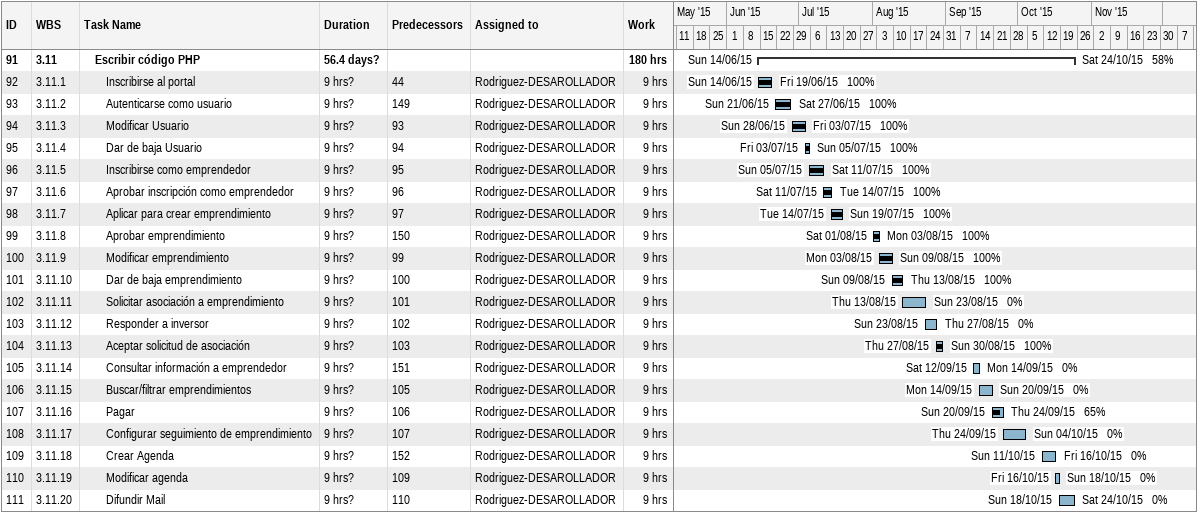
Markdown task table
| ID | WBS | Task | Duration | Start | Finish | Predecessors | Resources | % complete | Work (h) |
|---|---|---|---|---|---|---|---|---|---|
| 91 | 3.11 | **Escribir código PHP** | 56.4d? | 2015-06-14 | 2015-10-24 |  |  | 58 | 180 |
| 92 | 3.11.1 | Inscribirse al portal | 9h? | 2015-06-14 | 2015-06-19 | 44 | Rodriguez-DESAROLLADOR | 100 | 9 |
| 93 | 3.11.2 | Autenticarse como usuario | 9h? | 2015-06-21 | 2015-06-27 | 149 | Rodriguez-DESAROLLADOR | 100 | 9 |
| 94 | 3.11.3 | Modificar Usuario | 9h? | 2015-06-28 | 2015-07-03 | 93 | Rodriguez-DESAROLLADOR | 100 | 9 |
| 95 | 3.11.4 | Dar de baja Usuario | 9h? | 2015-07-03 | 2015-07-05 | 94 | Rodriguez-DESAROLLADOR | 100 | 9 |
| 96 | 3.11.5 | Inscribirse como emprendedor | 9h? | 2015-07-05 | 2015-07-11 | 95 | Rodriguez-DESAROLLADOR | 100 | 9 |
| 97 | 3.11.6 | Aprobar inscripción como emprendedor | 9h? | 2015-07-11 | 2015-07-14 | 96 | Rodriguez-DESAROLLADOR | 100 | 9 |
| 98 | 3.11.7 | Aplicar para crear emprendimiento | 9h? | 2015-07-14 | 2015-07-19 | 97 | Rodriguez-DESAROLLADOR | 100 | 9 |
| 99 | 3.11.8 | Aprobar emprendimiento | 9h? | 2015-08-01 | 2015-08-03 | 150 | Rodriguez-DESAROLLADOR | 100 | 9 |
| 100 | 3.11.9 | Modificar emprendimiento | 9h? | 2015-08-03 | 2015-08-09 | 99 | Rodriguez-DESAROLLADOR | 100 | 9 |
| 101 | 3.11.10 | Dar de baja emprendimiento | 9h? | 2015-08-09 | 2015-08-13 | 100 | Rodriguez-DESAROLLADOR | 100 | 9 |
| 102 | 3.11.11 | Solicitar asociación a emprendimiento | 9h? | 2015-08-13 | 2015-08-23 | 101 | Rodriguez-DESAROLLADOR | 0 | 9 |
| 103 | 3.11.12 | Responder a inversor | 9h? | 2015-08-23 | 2015-08-27 | 102 | Rodriguez-DESAROLLADOR | 0 | 9 |
| 104 | 3.11.13 | Aceptar solicitud de asociación | 9h? | 2015-08-27 | 2015-08-30 | 103 | Rodriguez-DESAROLLADOR | 100 | 9 |
| 105 | 3.11.14 | Consultar información a emprendedor | 9h? | 2015-09-12 | 2015-09-14 | 151 | Rodriguez-DESAROLLADOR | 0 | 9 |
| 106 | 3.11.15 | Buscar/filtrar emprendimientos | 9h? | 2015-09-14 | 2015-09-20 | 105 | Rodriguez-DESAROLLADOR | 0 | 9 |
| 107 | 3.11.16 | Pagar | 9h? | 2015-09-20 | 2015-09-24 | 106 | Rodriguez-DESAROLLADOR | 65 | 9 |
| 108 | 3.11.17 | Configurar seguimiento de emprendimiento | 9h? | 2015-09-24 | 2015-10-04 | 107 | Rodriguez-DESAROLLADOR | 0 | 9 |
| 109 | 3.11.18 | Crear Agenda | 9h? | 2015-10-11 | 2015-10-16 | 152 | Rodriguez-DESAROLLADOR | 0 | 9 |
| 110 | 3.11.19 | Modificar agenda | 9h? | 2015-10-16 | 2015-10-18 | 109 | Rodriguez-DESAROLLADOR | 0 | 9 |
| 111 | 3.11.20 | Difundir Mail | 9h? | 2015-10-18 | 2015-10-24 | 110 | Rodriguez-DESAROLLADOR | 0 | 9 |
